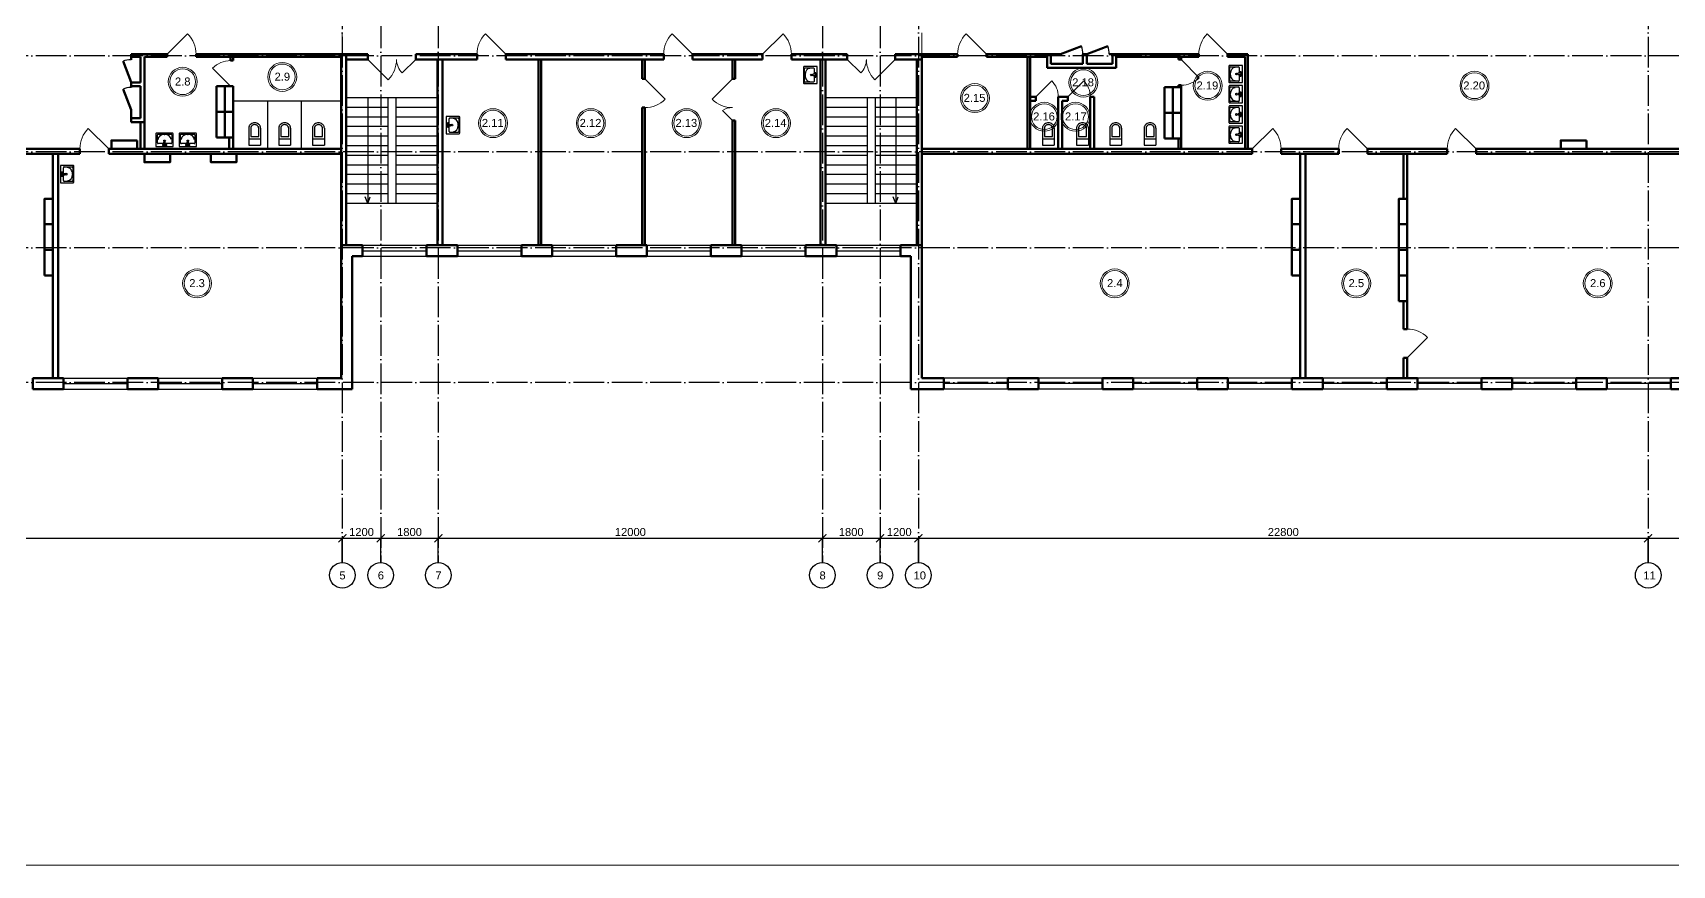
# Model space of a CAD drawing. Header units: millimetres. Extents: x 1982 to 10001982, y -1005230 to 4320529.
# Drawn here: x 2373220 to 2424440, y 1261256 to 1287250 of the extents above; entities that cross this region are included whole.
import ezdxf
from ezdxf.enums import TextEntityAlignment as Align

# ---------------------------------------------------------------- set-up
doc = ezdxf.new("R2010")
doc.units = ezdxf.units.MM
doc.linetypes.add('ACAD_ISO04W100', pattern=[30, 24, -3, 0, -3])
for name, color, linetype, lineweight in [('Level 50', 7, 'Continuous', 0), ('Двери', 250, 'Continuous', 5), ('Стены', 7, 'Continuous', 50)]:
    doc.layers.add(name, color=color, linetype=linetype, lineweight=lineweight)
for name, color, linetype in [('SANTEH', 7, 'Continuous'), ('Окна', 127, 'Continuous'), ('Оси', 30, 'Continuous'), ('Осн надпись', 7, 'Continuous'), ('размеры оси', 163, 'Continuous'), ('Сантехника', 7, 'Continuous')]:
    doc.layers.add(name, color=color, linetype=linetype)
doc.styles.get("Standard").update_dxf_attribs({"font": 'arial.ttf'})
doc.styles.add('Style-Arial', font='arial.ttf')
doc.dimstyles.new('100', dxfattribs={"dimtxt": 250, "dimasz": 250, "dimexe": 1.25, "dimexo": 0.625, "dimgap": 65, "dimtad": 1, "dimtxsty": 'Standard', "dimblk": 'ARCHTICK', "dimcen": 250, "dimadec": 0, "dimazin": 0, "dimtfac": 1, "dimtmove": 0, "dimatfit": 3, "dimldrblk": 'ARCHTICK', "dimfxl": 1, "dimarcsym": 0})

# ---------------------------------------------------------------- blocks, each defined once
blk = doc.blocks.new('Rac7')
at = {"color": 0}
for p, q in [((-39501, -24232), (-39501, -23830)), ((-39474, -23808), (-38988, -23808)), ((-39457, -23859), (-39457, -24115)), ((-39032, -23838), (-39430, -23838)), ((-39221, -23855), (-39241, -23855)), ((-39005, -24115), (-39005, -23859)), ((-39005, -23859), (-39005, -23859)), ((-38961, -23830), (-38961, -24232)), ((-38961, -24232), (-39501, -24232)), ((-39430, -24136), (-39253, -24136)), ((-39297, -24164), (-39253, -24164)), ((-39297, -24194), (-39297, -24164)), ((-39165, -24194), (-39297, -24194)), ((-39253, -24186), (-39253, -24094)), ((-39253, -24186), (-39209, -24186)), ((-39209, -24186), (-39209, -24094)), ((-39209, -24136), (-39032, -24136)), ((-39209, -24164), (-39165, -24164)), ((-39165, -24164), (-39165, -24194))]:
    blk.add_line(p, q, dxfattribs=at)
at = {"color": 0, "extrusion": (0, 0, -1)}
for centre, major_axis, start_param, end_param in [((-39474, -23830), (-27, 0), 0, 1.570796), ((-39430, -23859), (-27, 0), 0, 1.570796), ((-39241, -24007), (-194, 0), 0, 1.570796), ((-39221, -24007), (-194, 0), 1.570796, 3.141593), ((-39032, -23859), (-27, 0), 1.570796, 3.141593), ((-38988, -23830), (-27, 0), 1.570796, 3.141593), ((-39430, -24115), (-27, 0), -1.570796, 0), ((-39231, -24104), (-25.3, 0), 0.552816, 2.588777), ((-39032, -24115), (-27, 0), -3.141593, -1.570796)]:
    blk.add_ellipse(centre, major_axis=major_axis, ratio=0.785714, start_param=start_param, end_param=end_param, dxfattribs=at)
blk.add_ellipse((-39231, -24048), major_axis=(-27.9, 0), ratio=0.785714, dxfattribs=at)
blk = doc.blocks.new('WC With Cistern_103')
at = {"layer": 'SANTEH', "linetype": 'Continuous'}
for p, q in [((0, 170), (0, 700)), ((370, 700), (0, 700)), ((370, 170), (370, 700)), ((370, 500), (0, 500)), ((60, 425), (60, 170)), ((310, 425), (60, 425)), ((310, 170), (310, 425))]:
    blk.add_line(p, q, dxfattribs=at)
for points in [[(0, 170), (1, 151), (4, 133), (10, 115), (17, 97), (27, 81), (38, 66), (51, 52), (65, 40)], [(60, 170), (61, 158), (63, 146), (66, 135), (71, 124), (77, 114), (84, 104), (92, 96), (101, 88)], [(65, 40), (92, 23), (122, 10), (153, 3), (185, 0), (217, 3), (248, 10), (278, 23), (305, 40)], [(101, 88), (120, 76), (141, 67), (163, 62), (185, 60), (207, 62), (229, 67), (250, 76), (269, 88)], [(269, 88), (278, 96), (286, 104), (293, 114), (299, 124), (304, 135), (307, 146), (309, 158), (310, 170)], [(305, 40), (319, 52), (332, 66), (343, 81), (353, 97), (360, 115), (366, 133), (369, 151), (370, 170)]]:
    blk.add_lwpolyline(points, dxfattribs=at)
blk = doc.blocks.new('_ArchTick')
at = {"color": 0, "linetype": 'ByBlock', "const_width": 0.15}
blk.add_lwpolyline([(-0.5, -0.5), (0.5, 0.5)], dxfattribs=at)
blk = doc.blocks.new('*D135')
at = {"layer": 'Defpoints', "color": 0, "lineweight": 0, "transparency": 16777216}
for p in [(2382890, 1271466), (2360090, 1270709), (2382890, 1270709)]:
    blk.add_point(p, dxfattribs=at)
at = {"layer": 'размеры оси', "color": 0, "lineweight": -2, "transparency": 16777216}
for p, q in [((2360090, 1270710), (2360090, 1271467)), ((2360090, 1271466), (2382890, 1271466)), ((2382890, 1270710), (2382890, 1271467))]:
    blk.add_line(p, q, dxfattribs=at)
at = {"layer": 'размеры оси', "color": 0, "lineweight": -2, "transparency": 16777216, "xscale": 250, "yscale": 250, "zscale": 250, "rotation": 180}
blk.add_blockref('_ArchTick', (2360090, 1271466), dxfattribs=at)
at = {"layer": 'размеры оси', "color": 0, "lineweight": -2, "transparency": 16777216, "xscale": 250, "yscale": 250, "zscale": 250}
blk.add_blockref('_ArchTick', (2382890, 1271466), dxfattribs=at)
at = {"layer": 'размеры оси', "color": 0, "transparency": 16777216, "insert": (2371490, 1271659), "char_height": 250, "attachment_point": 5}
blk.add_mtext('22800', dxfattribs=at)
blk = doc.blocks.new('*D136')
at = {"layer": 'Defpoints', "color": 0, "lineweight": 0, "transparency": 16777216}
for p in [(2384090, 1271466), (2382890, 1270709), (2384090, 1270709)]:
    blk.add_point(p, dxfattribs=at)
at = {"layer": 'размеры оси', "color": 0, "lineweight": -2, "transparency": 16777216}
for p, q in [((2382890, 1270710), (2382890, 1271467)), ((2382890, 1271466), (2384090, 1271466)), ((2384090, 1270710), (2384090, 1271467))]:
    blk.add_line(p, q, dxfattribs=at)
at = {"layer": 'размеры оси', "color": 0, "lineweight": -2, "transparency": 16777216, "xscale": 250, "yscale": 250, "zscale": 250, "rotation": 180}
blk.add_blockref('_ArchTick', (2382890, 1271466), dxfattribs=at)
at = {"layer": 'размеры оси', "color": 0, "lineweight": -2, "transparency": 16777216, "xscale": 250, "yscale": 250, "zscale": 250}
blk.add_blockref('_ArchTick', (2384090, 1271466), dxfattribs=at)
at = {"layer": 'размеры оси', "color": 0, "transparency": 16777216, "insert": (2383490, 1271659), "char_height": 250, "attachment_point": 5}
blk.add_mtext('1200', dxfattribs=at)
blk = doc.blocks.new('*D137')
at = {"layer": 'Defpoints', "color": 0, "lineweight": 0, "transparency": 16777216}
for p in [(2385890, 1271466), (2384090, 1270709), (2385890, 1270709)]:
    blk.add_point(p, dxfattribs=at)
at = {"layer": 'размеры оси', "color": 0, "lineweight": -2, "transparency": 16777216}
for p, q in [((2384090, 1270710), (2384090, 1271467)), ((2384090, 1271466), (2385890, 1271466)), ((2385890, 1270710), (2385890, 1271467))]:
    blk.add_line(p, q, dxfattribs=at)
at = {"layer": 'размеры оси', "color": 0, "lineweight": -2, "transparency": 16777216, "xscale": 250, "yscale": 250, "zscale": 250, "rotation": 180}
blk.add_blockref('_ArchTick', (2384090, 1271466), dxfattribs=at)
at = {"layer": 'размеры оси', "color": 0, "lineweight": -2, "transparency": 16777216, "xscale": 250, "yscale": 250, "zscale": 250}
blk.add_blockref('_ArchTick', (2385890, 1271466), dxfattribs=at)
at = {"layer": 'размеры оси', "color": 0, "transparency": 16777216, "insert": (2384990, 1271659), "char_height": 250, "attachment_point": 5}
blk.add_mtext('1800', dxfattribs=at)
blk = doc.blocks.new('*D138')
at = {"layer": 'Defpoints', "color": 0, "lineweight": 0, "transparency": 16777216}
for p in [(2397890, 1271466), (2385890, 1270709), (2397890, 1270709)]:
    blk.add_point(p, dxfattribs=at)
at = {"layer": 'размеры оси', "color": 0, "lineweight": -2, "transparency": 16777216}
for p, q in [((2385890, 1270710), (2385890, 1271467)), ((2385890, 1271466), (2397890, 1271466)), ((2397890, 1270710), (2397890, 1271467))]:
    blk.add_line(p, q, dxfattribs=at)
at = {"layer": 'размеры оси', "color": 0, "lineweight": -2, "transparency": 16777216, "xscale": 250, "yscale": 250, "zscale": 250, "rotation": 180}
blk.add_blockref('_ArchTick', (2385890, 1271466), dxfattribs=at)
at = {"layer": 'размеры оси', "color": 0, "lineweight": -2, "transparency": 16777216, "xscale": 250, "yscale": 250, "zscale": 250}
blk.add_blockref('_ArchTick', (2397890, 1271466), dxfattribs=at)
at = {"layer": 'размеры оси', "color": 0, "transparency": 16777216, "insert": (2391890, 1271659), "char_height": 250, "attachment_point": 5}
blk.add_mtext('12000', dxfattribs=at)
blk = doc.blocks.new('*D139')
at = {"layer": 'Defpoints', "color": 0, "lineweight": 0, "transparency": 16777216}
for p in [(2399690, 1271466), (2397890, 1270709), (2399690, 1270709)]:
    blk.add_point(p, dxfattribs=at)
at = {"layer": 'размеры оси', "color": 0, "lineweight": -2, "transparency": 16777216}
for p, q in [((2397890, 1270710), (2397890, 1271467)), ((2397890, 1271466), (2399690, 1271466)), ((2399690, 1270710), (2399690, 1271467))]:
    blk.add_line(p, q, dxfattribs=at)
at = {"layer": 'размеры оси', "color": 0, "lineweight": -2, "transparency": 16777216, "xscale": 250, "yscale": 250, "zscale": 250, "rotation": 180}
blk.add_blockref('_ArchTick', (2397890, 1271466), dxfattribs=at)
at = {"layer": 'размеры оси', "color": 0, "lineweight": -2, "transparency": 16777216, "xscale": 250, "yscale": 250, "zscale": 250}
blk.add_blockref('_ArchTick', (2399690, 1271466), dxfattribs=at)
at = {"layer": 'размеры оси', "color": 0, "transparency": 16777216, "insert": (2398790, 1271659), "char_height": 250, "attachment_point": 5}
blk.add_mtext('1800', dxfattribs=at)
blk = doc.blocks.new('*D140')
at = {"layer": 'Defpoints', "color": 0, "lineweight": 0, "transparency": 16777216}
for p in [(2400890, 1271466), (2399690, 1270709), (2400890, 1270709)]:
    blk.add_point(p, dxfattribs=at)
at = {"layer": 'размеры оси', "color": 0, "lineweight": -2, "transparency": 16777216}
for p, q in [((2399690, 1270710), (2399690, 1271467)), ((2399690, 1271466), (2400890, 1271466)), ((2400890, 1270710), (2400890, 1271467))]:
    blk.add_line(p, q, dxfattribs=at)
at = {"layer": 'размеры оси', "color": 0, "lineweight": -2, "transparency": 16777216, "xscale": 250, "yscale": 250, "zscale": 250, "rotation": 180}
blk.add_blockref('_ArchTick', (2399690, 1271466), dxfattribs=at)
at = {"layer": 'размеры оси', "color": 0, "lineweight": -2, "transparency": 16777216, "xscale": 250, "yscale": 250, "zscale": 250}
blk.add_blockref('_ArchTick', (2400890, 1271466), dxfattribs=at)
at = {"layer": 'размеры оси', "color": 0, "transparency": 16777216, "insert": (2400290, 1271659), "char_height": 250, "attachment_point": 5}
blk.add_mtext('1200', dxfattribs=at)
blk = doc.blocks.new('*D141')
at = {"layer": 'Defpoints', "color": 0, "lineweight": 0, "transparency": 16777216}
for p in [(2423690, 1271466), (2400890, 1270709), (2423690, 1270709)]:
    blk.add_point(p, dxfattribs=at)
at = {"layer": 'размеры оси', "color": 0, "lineweight": -2, "transparency": 16777216}
for p, q in [((2400890, 1270710), (2400890, 1271467)), ((2400890, 1271466), (2423690, 1271466)), ((2423690, 1270710), (2423690, 1271467))]:
    blk.add_line(p, q, dxfattribs=at)
at = {"layer": 'размеры оси', "color": 0, "lineweight": -2, "transparency": 16777216, "xscale": 250, "yscale": 250, "zscale": 250, "rotation": 180}
blk.add_blockref('_ArchTick', (2400890, 1271466), dxfattribs=at)
at = {"layer": 'размеры оси', "color": 0, "lineweight": -2, "transparency": 16777216, "xscale": 250, "yscale": 250, "zscale": 250}
blk.add_blockref('_ArchTick', (2423690, 1271466), dxfattribs=at)
at = {"layer": 'размеры оси', "color": 0, "transparency": 16777216, "insert": (2412290, 1271659), "char_height": 250, "attachment_point": 5}
blk.add_mtext('22800', dxfattribs=at)
blk = doc.blocks.new('*D142')
at = {"layer": 'Defpoints', "color": 0, "lineweight": 0, "transparency": 16777216}
for p in [(2426690, 1271466), (2423690, 1270709), (2426690, 1270709)]:
    blk.add_point(p, dxfattribs=at)
at = {"layer": 'размеры оси', "color": 0, "lineweight": -2, "transparency": 16777216}
for p, q in [((2423690, 1270710), (2423690, 1271467)), ((2423690, 1271466), (2426690, 1271466)), ((2426690, 1270710), (2426690, 1271467))]:
    blk.add_line(p, q, dxfattribs=at)
at = {"layer": 'размеры оси', "color": 0, "lineweight": -2, "transparency": 16777216, "xscale": 250, "yscale": 250, "zscale": 250, "rotation": 180}
blk.add_blockref('_ArchTick', (2423690, 1271466), dxfattribs=at)
at = {"layer": 'размеры оси', "color": 0, "lineweight": -2, "transparency": 16777216, "xscale": 250, "yscale": 250, "zscale": 250}
blk.add_blockref('_ArchTick', (2426690, 1271466), dxfattribs=at)
at = {"layer": 'размеры оси', "color": 0, "transparency": 16777216, "insert": (2425190, 1271659), "char_height": 250, "attachment_point": 5}
blk.add_mtext('3000', dxfattribs=at)
blk = doc.blocks.new('*U49')
at = {"layer": 'Level 50', "color": 7, "linetype": 'Continuous', "lineweight": 13}
blk.add_line((62.575, -29.2), (-62.275, -29.2), dxfattribs=at)

msp = doc.modelspace()

# ---------------------------------------------------------------- linework, layer by layer
for p, q in [((2406030.421, 1286580.265), (2406150.421, 1286580.265)), ((2385860.421, 1285220.265), (2383010.421, 1285220.265)), ((2383686.91, 1285220.265), (2383686.91, 1281920.265)), ((2384310.421, 1285220.265), (2384310.421, 1281920.265)), ((2384560.421, 1285220.265), (2384560.421, 1281920.265)), ((2400840.421, 1285220.265), (2397990.421, 1285220.265)), ((2399290.421, 1285220.265), (2399290.421, 1281920.265)), ((2399540.421, 1285220.265), (2399540.421, 1281920.265)), ((2400180.41, 1285220.265), (2400180.41, 1281920.265)), ((2384310.421, 1284920.265), (2383010.421, 1284920.265)), ((2384310.421, 1284620.265), (2383010.421, 1284620.265)), ((2385860.421, 1284920.265), (2384560.421, 1284920.265)), ((2385860.421, 1284620.265), (2384560.421, 1284620.265)), ((2399290.421, 1284920.265), (2397990.421, 1284920.265)), ((2399290.421, 1284620.265), (2397990.421, 1284620.265)), ((2400840.421, 1284920.265), (2399540.421, 1284920.265)), ((2400840.421, 1284620.265), (2399540.421, 1284620.265)), ((2384310.421, 1284320.265), (2383010.421, 1284320.265)), ((2385860.421, 1284320.265), (2384560.421, 1284320.265)), ((2399290.421, 1284320.265), (2397990.421, 1284320.265)), ((2400840.421, 1284320.265), (2399540.421, 1284320.265)), ((2384310.421, 1284020.265), (2383010.421, 1284020.265)), ((2384310.421, 1283720.265), (2383010.421, 1283720.265)), ((2385860.421, 1284020.265), (2384560.421, 1284020.265)), ((2385860.421, 1283720.265), (2384560.421, 1283720.265)), ((2399290.421, 1284020.265), (2397990.421, 1284020.265)), ((2399290.421, 1283720.265), (2397990.421, 1283720.265)), ((2400840.421, 1284020.265), (2399540.421, 1284020.265)), ((2400840.421, 1283720.265), (2399540.421, 1283720.265)), ((2384310.421, 1283420.265), (2383010.421, 1283420.265)), ((2384310.421, 1283120.265), (2383010.421, 1283120.265)), ((2385860.421, 1283420.265), (2384560.421, 1283420.265)), ((2385860.421, 1283120.265), (2384560.421, 1283120.265)), ((2399290.421, 1283420.265), (2397990.421, 1283420.265)), ((2399290.421, 1283120.265), (2397990.421, 1283120.265)), ((2400840.421, 1283420.265), (2399540.421, 1283420.265)), ((2400840.421, 1283120.265), (2399540.421, 1283120.265)), ((2384310.421, 1282820.265), (2383010.421, 1282820.265)), ((2385860.421, 1282820.265), (2384560.421, 1282820.265)), ((2399290.421, 1282820.265), (2397990.421, 1282820.265)), ((2400840.421, 1282820.265), (2399540.421, 1282820.265)), ((2384310.421, 1282520.265), (2383010.421, 1282520.265)), ((2384310.421, 1282220.265), (2383010.421, 1282220.265)), ((2383686.91, 1281920.265), (2383609.386, 1282128.109)), ((2383686.91, 1281920.265), (2383764.435, 1282128.109)), ((2385860.421, 1282520.265), (2384560.421, 1282520.265)), ((2385860.421, 1282220.265), (2384560.421, 1282220.265)), ((2399290.421, 1282520.265), (2397990.421, 1282520.265)), ((2399290.421, 1282220.265), (2397990.421, 1282220.265)), ((2400840.421, 1282520.265), (2399540.421, 1282520.265)), ((2400840.421, 1282220.265), (2399540.421, 1282220.265)), ((2400180.41, 1281920.265), (2400102.885, 1282128.109)), ((2400180.41, 1281920.265), (2400257.935, 1282128.109)), ((2385860.421, 1281920.265), (2383010.421, 1281920.265)), ((2400840.421, 1281920.265), (2397990.421, 1281920.265))]:
    msp.add_line(p, q)
at = {"color": 7, "linetype": 'Continuous', "lineweight": 13}
for centre, radius in [((2377903.615, 1285721.821), 452.013), ((2381015.581, 1285872.407), 452.013), ((2381015.581, 1285872.407), 402.013), ((2406043.978, 1285696.625), 452.013), ((2377903.615, 1285721.821), 402.013), ((2402653.878, 1285210.991), 452.013), ((2406043.978, 1285696.625), 402.013), ((2409928.619, 1285597.722), 452.013), ((2409928.619, 1285597.722), 402.013), ((2418263.914, 1285597.722), 452.013), ((2418263.914, 1285597.722), 402.013), ((2402653.878, 1285210.991), 402.013), ((2387600.377, 1284428.502), 452.013), ((2387600.377, 1284428.502), 402.013), ((2390655.502, 1284428.502), 452.013), ((2390655.502, 1284428.502), 402.013), ((2393649.224, 1284428.502), 452.013), ((2393649.224, 1284428.502), 402.013), ((2396438.743, 1284428.502), 452.013), ((2396438.743, 1284428.502), 402.013), ((2404823.09, 1284630.894), 452.013), ((2404823.09, 1284630.894), 402.013), ((2405797.715, 1284630.894), 452.013), ((2405797.715, 1284630.894), 402.013), ((2378351.415, 1279425.895), 452.013), ((2378351.415, 1279425.895), 402.013), ((2407024.469, 1279425.895), 452.013), ((2407024.469, 1279425.895), 402.013), ((2414570.265, 1279425.895), 452.013), ((2414570.265, 1279425.895), 402.013), ((2422114.373, 1279425.895), 452.013), ((2422114.373, 1279425.895), 402.013)]:
    msp.add_circle(centre, radius, dxfattribs=at)
at = {"layer": 'SANTEH'}
for p, q in [((2379480.421, 1285130.265), (2382850.421, 1285130.265)), ((2380554.975, 1285130.265), (2380554.975, 1283630.265)), ((2381602.532, 1285130.265), (2381602.532, 1283630.265))]:
    msp.add_line(p, q, dxfattribs=at)
for centre, start, end in [((2405330.421, 1286580.265), 0, 21.0579294), ((2406150.421, 1286580.265), 0, 21.0579294), ((2376290.421, 1285710.265), 90, 111.0579294), ((2376290.421, 1284840.265), 90, 111.0579294)]:
    msp.add_arc(centre, 700, start, end, dxfattribs=at)
at = {"layer": 'Двери'}
for p, q in [((2377421.581, 1286580.265), (2378057.977, 1287216.661)), ((2382890.421, 1286580.265), (2382890.421, 1287250.265)), ((2387999.196, 1286581.594), (2387362.796, 1287217.993)), ((2393832.082, 1286581.594), (2393195.682, 1287217.993)), ((2396022.837, 1286581.594), (2396659.236, 1287217.993)), ((2401000.421, 1286580.265), (2401000.421, 1287250.265)), ((2403015.421, 1286580.265), (2402379.025, 1287216.661)), ((2410550.421, 1286580.265), (2409914.025, 1287216.661)), ((2379400.421, 1285580.265), (2378834.735, 1286145.95)), ((2383685.421, 1286420.265), (2384321.817, 1285783.869)), ((2385185.421, 1286420.265), (2384761.157, 1285996.001)), ((2398665.421, 1286420.265), (2399089.685, 1285996.001)), ((2400165.421, 1286420.265), (2399529.025, 1285783.869)), ((2409099.222, 1286413.964), (2409664.907, 1285848.279)), ((2392340.421, 1285814.747), (2392976.817, 1285178.351)), ((2395080.421, 1285814.747), (2394444.025, 1285178.351)), ((2404560.421, 1285250.265), (2405055.396, 1285745.24)), ((2405560.421, 1285250.265), (2406055.396, 1285745.24)), ((2395080.421, 1284514.747), (2394768.11, 1284827.057)), ((2375591.999, 1283630.265), (2374955.603, 1284266.661)), ((2411321.58, 1283630.265), (2411957.98, 1284266.664)), ((2414921.585, 1283630.265), (2414285.186, 1284266.664)), ((2418310.425, 1283630.265), (2417674.026, 1284266.664)), ((2416160.421, 1277099.915), (2416796.82, 1277736.314))]:
    msp.add_line(p, q, dxfattribs=at)
for centre, radius, start, end in [((2377421.581, 1286580.265), 900, 0, 45), ((2387999.196, 1286581.594), 900.004, 135, 180), ((2393832.082, 1286581.594), 900.004, 135, 180), ((2396022.837, 1286581.594), 900.004, 0, 45), ((2403015.421, 1286580.265), 900, 135, 180), ((2410550.421, 1286580.265), 900, 135, 180), ((2379400.421, 1285580.265), 800, 90, 135), ((2383685.421, 1286420.265), 900, 315, 0), ((2385185.421, 1286420.265), 600, 180, 225), ((2398665.421, 1286420.265), 600, 315, 0), ((2400165.421, 1286420.265), 900, 180, 225), ((2404560.421, 1285250.265), 700, 0, 45), ((2405560.421, 1285250.265), 700, 0, 45), ((2409099.222, 1286413.964), 800, 270, 315), ((2392340.421, 1285814.747), 900, 270, 315), ((2395080.421, 1285814.747), 900, 225, 270), ((2395080.421, 1284314.747), 600, 90, 121.3669778), ((2375591.999, 1283630.265), 900, 135, 180), ((2411321.58, 1283630.265), 900.004, 0, 45), ((2414921.585, 1283630.265), 900.004, 135, 180), ((2418310.425, 1283630.265), 900.004, 135, 180), ((2416160.421, 1277099.915), 900.004, 45, 90)]:
    msp.add_arc(centre, radius, start, end, dxfattribs=at)
at = {"layer": 'Окна'}
for p, q in [((2383525.421, 1280620.265), (2385525.421, 1280620.265)), ((2386485.421, 1280620.265), (2388485.421, 1280620.265)), ((2389445.421, 1280620.265), (2391445.421, 1280620.265)), ((2392405.421, 1280620.265), (2394405.421, 1280620.265)), ((2395365.421, 1280620.265), (2397365.421, 1280620.265)), ((2398325.421, 1280620.265), (2400325.421, 1280620.265)), ((2383525.421, 1280445.265), (2385525.421, 1280445.265)), ((2383525.421, 1280270.265), (2385525.421, 1280270.265)), ((2386485.421, 1280445.265), (2388485.421, 1280445.265)), ((2386485.421, 1280270.265), (2388485.421, 1280270.265)), ((2389445.421, 1280445.265), (2391445.421, 1280445.265)), ((2389445.421, 1280270.265), (2391445.421, 1280270.265)), ((2392405.421, 1280445.265), (2394405.421, 1280445.265)), ((2392405.421, 1280270.265), (2394405.421, 1280270.265)), ((2395365.421, 1280445.265), (2397365.421, 1280445.265)), ((2395365.421, 1280270.265), (2397365.421, 1280270.265)), ((2398325.421, 1280445.265), (2400325.421, 1280445.265)), ((2398325.421, 1280270.265), (2400325.421, 1280270.265)), ((2374180.421, 1276470.265), (2376180.421, 1276470.265)), ((2377140.421, 1276470.265), (2379140.421, 1276470.265)), ((2380100.421, 1276470.265), (2382100.421, 1276470.265)), ((2403680.421, 1276470.265), (2401680.421, 1276470.265)), ((2406640.421, 1276470.265), (2404640.421, 1276470.265)), ((2409600.421, 1276470.265), (2407600.421, 1276470.265)), ((2412560.421, 1276470.265), (2410560.421, 1276470.265)), ((2415520.421, 1276470.265), (2413520.421, 1276470.265)), ((2418480.421, 1276470.265), (2416480.421, 1276470.265)), ((2421440.421, 1276470.265), (2419440.421, 1276470.265)), ((2424400.421, 1276470.265), (2422400.421, 1276470.265)), ((2374180.421, 1276295.265), (2376180.421, 1276295.265)), ((2374180.421, 1276120.265), (2376180.421, 1276120.265)), ((2377140.421, 1276295.265), (2379140.421, 1276295.265)), ((2377140.421, 1276120.265), (2379140.421, 1276120.265)), ((2380100.421, 1276295.265), (2382100.421, 1276295.265)), ((2380100.421, 1276120.265), (2382100.421, 1276120.265)), ((2403680.421, 1276295.265), (2401680.421, 1276295.265)), ((2403680.421, 1276120.265), (2401680.421, 1276120.265)), ((2406640.421, 1276295.265), (2404640.421, 1276295.265)), ((2406640.421, 1276120.265), (2404640.421, 1276120.265)), ((2409600.421, 1276295.265), (2407600.421, 1276295.265)), ((2409600.421, 1276120.265), (2407600.421, 1276120.265)), ((2412560.421, 1276295.265), (2410560.421, 1276295.265)), ((2412560.421, 1276120.265), (2410560.421, 1276120.265)), ((2415520.421, 1276295.265), (2413520.421, 1276295.265)), ((2415520.421, 1276120.265), (2413520.421, 1276120.265)), ((2418480.421, 1276295.265), (2416480.421, 1276295.265)), ((2418480.421, 1276120.265), (2416480.421, 1276120.265)), ((2421440.421, 1276295.265), (2419440.421, 1276295.265)), ((2421440.421, 1276120.265), (2419440.421, 1276120.265)), ((2424400.421, 1276295.265), (2422400.421, 1276295.265)), ((2424400.421, 1276120.265), (2422400.421, 1276120.265))]:
    msp.add_line(p, q, dxfattribs=at)
at = {"layer": 'Оси', "linetype": 'ACAD_ISO04W100', "ltscale": 40}
for p, q in [((2382890.421, 1314730.265), (2382890.421, 1270708.888)), ((2400890.421, 1314730.265), (2400890.421, 1270708.888)), ((2423690.421, 1314730.265), (2423690.421, 1270708.888)), ((2384090.421, 1310530.265), (2384090.421, 1270708.888)), ((2385890.421, 1310530.265), (2385890.421, 1270708.888)), ((2397890.421, 1310530.265), (2397890.421, 1270708.888)), ((2399690.421, 1310530.265), (2399690.421, 1270708.888)), ((2428276.32, 1286530.265), (2343540.724, 1286530.265)), ((2428276.32, 1283530.265), (2343540.724, 1283530.265)), ((2428276.32, 1280530.265), (2343540.724, 1280530.265)), ((2428276.32, 1276330.265), (2343540.724, 1276330.265))]:
    msp.add_line(p, q, dxfattribs=at)
at = {"layer": 'Осн надпись', "ltscale": 40}
for centre in [(2382890.421, 1270308.888), (2384090.421, 1270308.888), (2385890.421, 1270308.888), (2397890.421, 1270308.888), (2399690.421, 1270308.888), (2400890.421, 1270308.888), (2423690.421, 1270308.888)]:
    msp.add_circle(centre, 400, dxfattribs=at)
at = {"layer": 'Стены'}
for p, q in [((2405330.421, 1286580.265), (2405983.673, 1286831.783)), ((2406150.421, 1286580.265), (2406803.673, 1286831.783)), ((2376290.421, 1285710.265), (2376038.903, 1286363.517)), ((2376290.421, 1286580.265), (2376290.421, 1286500.265)), ((2376290.421, 1286580.265), (2377421.581, 1286580.265)), ((2376290.421, 1286410.265), (2376290.421, 1286580.265)), ((2376290.421, 1286500.265), (2376590.421, 1286500.265)), ((2376590.421, 1286500.265), (2376590.421, 1285700.265)), ((2376710.421, 1286500.265), (2376710.421, 1283630.265)), ((2376710.421, 1286500.265), (2377421.581, 1286500.265)), ((2377421.581, 1286500.265), (2377421.581, 1286580.265)), ((2378321.581, 1286580.265), (2382720.421, 1286580.265)), ((2378321.581, 1286500.265), (2378321.581, 1286580.265)), ((2378321.581, 1286500.265), (2382850.421, 1286500.265)), ((2379400.421, 1286380.265), (2379400.421, 1286500.265)), ((2379400.421, 1286380.265), (2379480.421, 1286380.265)), ((2379480.421, 1286380.265), (2379480.421, 1286500.265)), ((2382720.421, 1286580.265), (2383200.421, 1286580.265)), ((2382850.421, 1286580.265), (2382850.421, 1276470.265)), ((2382850.421, 1286580.265), (2383010.421, 1286580.265)), ((2383010.421, 1286580.265), (2383010.421, 1280620.265)), ((2383010.421, 1286420.265), (2383685.421, 1286420.265)), ((2383200.421, 1286580.265), (2383685.421, 1286580.265)), ((2383685.421, 1286420.265), (2383685.421, 1286580.265)), ((2385185.421, 1286580.265), (2387099.196, 1286580.265)), ((2385185.421, 1286420.265), (2385185.421, 1286580.265)), ((2385185.421, 1286420.265), (2387099.196, 1286420.265)), ((2385860.421, 1286420.265), (2385860.421, 1280620.265)), ((2386020.421, 1286420.265), (2386020.421, 1280620.265)), ((2387099.196, 1286420.265), (2387099.196, 1286580.265)), ((2387999.196, 1286580.265), (2392932.082, 1286580.265)), ((2387999.196, 1286420.265), (2387999.196, 1286580.265)), ((2387999.196, 1286420.265), (2392932.082, 1286420.265)), ((2389020.421, 1286420.265), (2389020.421, 1280620.265)), ((2389100.421, 1286420.265), (2389100.421, 1280620.265)), ((2392260.421, 1286420.265), (2392260.421, 1285814.747)), ((2392340.421, 1286420.265), (2392340.421, 1285814.747)), ((2392932.082, 1286420.265), (2392932.082, 1286580.265)), ((2393832.082, 1286580.265), (2396022.837, 1286580.265)), ((2393832.082, 1286420.265), (2393832.082, 1286580.265)), ((2393832.082, 1286420.265), (2396022.837, 1286420.265)), ((2395080.421, 1286420.265), (2395080.421, 1285814.747)), ((2395160.421, 1286420.265), (2395160.421, 1285814.747)), ((2396022.837, 1286420.265), (2396022.837, 1286580.265)), ((2396922.837, 1286580.265), (2398665.421, 1286580.265)), ((2396922.837, 1286420.265), (2396922.837, 1286580.265)), ((2396922.837, 1286420.265), (2398665.421, 1286420.265)), ((2397830.421, 1286420.265), (2397830.421, 1280620.265)), ((2397990.421, 1286420.265), (2397990.421, 1280620.265)), ((2398665.421, 1286420.265), (2398665.421, 1286580.265)), ((2400165.421, 1286580.265), (2401000.421, 1286580.265)), ((2400165.421, 1286420.265), (2400165.421, 1286580.265)), ((2400165.421, 1286420.265), (2401000.421, 1286420.265)), ((2400840.421, 1286420.265), (2400840.421, 1280620.265)), ((2401000.421, 1286580.265), (2401000.421, 1276470.265)), ((2401000.421, 1286580.265), (2402115.421, 1286580.265)), ((2401000.421, 1286580.265), (2401000.421, 1280620.265)), ((2401000.421, 1286500.265), (2402115.421, 1286500.265)), ((2402115.421, 1286580.265), (2402115.421, 1286500.265)), ((2403015.421, 1286580.265), (2405030.421, 1286580.265)), ((2403015.421, 1286580.265), (2403015.421, 1286500.265)), ((2403015.421, 1286500.265), (2404910.421, 1286500.265)), ((2404300.421, 1286500.265), (2404300.421, 1283630.265)), ((2404380.421, 1286500.265), (2404380.421, 1283630.265)), ((2404910.421, 1286580.265), (2404910.421, 1286160.265)), ((2404910.421, 1286160.265), (2407070.421, 1286160.265)), ((2405030.421, 1286580.265), (2405030.421, 1286280.265)), ((2405030.421, 1286580.265), (2405330.421, 1286580.265)), ((2405030.421, 1286280.265), (2406030.421, 1286280.265)), ((2406030.421, 1286580.265), (2406150.421, 1286580.265)), ((2406030.421, 1286580.265), (2406030.421, 1286280.265)), ((2406150.421, 1286580.265), (2406150.421, 1286280.265)), ((2406150.421, 1286280.265), (2406950.421, 1286280.265)), ((2406850.421, 1286580.265), (2406950.421, 1286580.265)), ((2406950.421, 1286580.265), (2409650.421, 1286580.265)), ((2406950.421, 1286580.265), (2406950.421, 1286280.265)), ((2407070.421, 1286580.265), (2407070.421, 1286160.265)), ((2407070.421, 1286500.265), (2409650.421, 1286500.265)), ((2409020.421, 1286500.265), (2409020.421, 1286413.964)), ((2409020.421, 1286413.964), (2409100.421, 1286413.964)), ((2409100.421, 1286500.265), (2409100.421, 1286413.964)), ((2409650.421, 1286580.265), (2409650.421, 1286500.265)), ((2410550.421, 1286580.265), (2411180.421, 1286580.265)), ((2410550.421, 1286580.265), (2410550.421, 1286500.265)), ((2410550.421, 1286500.265), (2411100.421, 1286500.265)), ((2411100.421, 1286500.265), (2411100.421, 1283630.265)), ((2411180.421, 1286580.265), (2411180.421, 1283630.265)), ((2376290.421, 1285540.265), (2376290.421, 1285710.265)), ((2376290.421, 1285700.265), (2376290.421, 1285580.265)), ((2376290.421, 1285700.265), (2376590.421, 1285700.265)), ((2392340.421, 1285814.747), (2392260.421, 1285814.747)), ((2395160.421, 1285814.747), (2395080.421, 1285814.747)), ((2395160.421, 1285814.747), (2395080.421, 1285814.747)), ((2376290.421, 1284840.265), (2376038.903, 1285493.517)), ((2376290.421, 1285580.265), (2376590.421, 1285580.265)), ((2376590.421, 1285580.265), (2376590.421, 1284580.265)), ((2378960.421, 1285580.265), (2378960.421, 1283980.265)), ((2378960.421, 1285580.265), (2379480.421, 1285580.265)), ((2379220.421, 1283980.265), (2379220.421, 1285580.265)), ((2379480.421, 1285580.265), (2379480.421, 1283630.265)), ((2404380.421, 1285250.265), (2404560.421, 1285250.265)), ((2404380.421, 1285130.265), (2404560.421, 1285130.265)), ((2404560.421, 1285250.265), (2404560.421, 1285130.265)), ((2405260.421, 1285250.265), (2405560.421, 1285250.265)), ((2405260.421, 1285250.265), (2405260.421, 1283630.265)), ((2405380.421, 1285130.265), (2405560.421, 1285130.265)), ((2405380.421, 1285130.265), (2405380.421, 1283630.265)), ((2405560.421, 1285250.265), (2405560.421, 1285130.265)), ((2406260.421, 1285250.265), (2406260.421, 1283630.265)), ((2406260.421, 1285250.265), (2406380.421, 1285250.265)), ((2406380.421, 1285250.265), (2406380.421, 1283630.265)), ((2408580.421, 1285550.265), (2408580.421, 1283950.265)), ((2408580.421, 1285550.265), (2409100.421, 1285550.265)), ((2408840.421, 1283950.265), (2408840.421, 1285550.265)), ((2409020.421, 1285613.964), (2409020.421, 1285550.265)), ((2409020.421, 1285613.964), (2409100.421, 1285613.964)), ((2409100.421, 1285613.964), (2409100.421, 1283630.265)), ((2376290.421, 1284460.265), (2376290.421, 1284840.265)), ((2378960.421, 1284780.265), (2379480.421, 1284780.265)), ((2392260.421, 1284914.747), (2392260.421, 1280620.265)), ((2392340.421, 1284914.747), (2392260.421, 1284914.747)), ((2392340.421, 1284914.747), (2392340.421, 1280620.265)), ((2408580.421, 1284750.265), (2409100.421, 1284750.265)), ((2376290.421, 1284580.265), (2376290.421, 1284460.265)), ((2376290.421, 1284580.265), (2376590.421, 1284580.265)), ((2376290.421, 1284460.265), (2376710.421, 1284460.265)), ((2376590.421, 1284460.265), (2376590.421, 1283630.265)), ((2395080.421, 1284514.747), (2395080.421, 1280620.265)), ((2395160.421, 1284514.747), (2395080.421, 1284514.747)), ((2395160.421, 1284514.747), (2395160.421, 1280620.265)), ((2366763.361, 1283630.265), (2374691.999, 1283630.265)), ((2374691.999, 1283470.265), (2374691.999, 1283630.265)), ((2375591.999, 1283630.265), (2382850.421, 1283630.265)), ((2375591.999, 1283470.265), (2375591.999, 1283630.265)), ((2378960.421, 1283980.265), (2379480.421, 1283980.265)), ((2379360.421, 1283980.265), (2379360.421, 1283630.265)), ((2401000.421, 1283630.265), (2411321.58, 1283630.265)), ((2408580.421, 1283950.265), (2409100.421, 1283950.265)), ((2409020.421, 1283950.265), (2409020.421, 1283630.265)), ((2411321.58, 1283630.265), (2411321.58, 1283470.265)), ((2412221.58, 1283630.265), (2412221.58, 1283470.265)), ((2412221.585, 1283630.265), (2414021.58, 1283630.265)), ((2414021.58, 1283630.265), (2414021.58, 1283470.265)), ((2414921.58, 1283630.265), (2414921.58, 1283470.265)), ((2414921.585, 1283630.265), (2417410.421, 1283630.265)), ((2417410.421, 1283630.265), (2417410.421, 1283470.265)), ((2418310.421, 1283630.265), (2418310.421, 1283470.265)), ((2418310.425, 1283630.265), (2426610.421, 1283630.265)), ((2366763.361, 1283470.265), (2374691.999, 1283470.265)), ((2373850.421, 1283470.265), (2373850.421, 1276470.265)), ((2374010.421, 1283470.265), (2374010.421, 1276470.265)), ((2375591.999, 1283470.265), (2382850.421, 1283470.265)), ((2401000.421, 1283470.265), (2411321.58, 1283470.265)), ((2412221.58, 1283470.265), (2414021.58, 1283470.265)), ((2412820.421, 1283470.265), (2412820.421, 1276470.265)), ((2412980.421, 1283470.265), (2412980.421, 1276470.265)), ((2414921.58, 1283470.265), (2417410.421, 1283470.265)), ((2416040.421, 1282070.265), (2416040.421, 1283470.265)), ((2416160.421, 1277999.915), (2416160.421, 1283470.265)), ((2418310.421, 1283470.265), (2427810.421, 1283470.265)), ((2383525.421, 1280620.265), (2382850.421, 1280620.265)), ((2383525.421, 1280270.265), (2383525.421, 1280620.265)), ((2386485.421, 1280620.265), (2385525.421, 1280620.265)), ((2385525.421, 1280270.265), (2385525.421, 1280620.265)), ((2386485.421, 1280270.265), (2386485.421, 1280620.265)), ((2389445.421, 1280620.265), (2388485.421, 1280620.265)), ((2388485.421, 1280270.265), (2388485.421, 1280620.265)), ((2389445.421, 1280270.265), (2389445.421, 1280620.265)), ((2392405.421, 1280620.265), (2391445.421, 1280620.265)), ((2391445.421, 1280270.265), (2391445.421, 1280620.265)), ((2392405.421, 1280270.265), (2392405.421, 1280620.265)), ((2395365.421, 1280620.265), (2394405.421, 1280620.265)), ((2394405.421, 1280270.265), (2394405.421, 1280620.265)), ((2395365.421, 1280270.265), (2395365.421, 1280620.265)), ((2398325.421, 1280620.265), (2397365.421, 1280620.265)), ((2397365.421, 1280270.265), (2397365.421, 1280620.265)), ((2398325.421, 1280270.265), (2398325.421, 1280620.265)), ((2401000.421, 1280620.265), (2400325.421, 1280620.265)), ((2400325.421, 1280270.265), (2400325.421, 1280620.265)), ((2383200.421, 1280270.265), (2383200.421, 1276120.265)), ((2383525.421, 1280270.265), (2383200.421, 1280270.265)), ((2386485.421, 1280270.265), (2385525.421, 1280270.265)), ((2389445.421, 1280270.265), (2388485.421, 1280270.265)), ((2392405.421, 1280270.265), (2391445.421, 1280270.265)), ((2395365.421, 1280270.265), (2394405.421, 1280270.265)), ((2398325.421, 1280270.265), (2397365.421, 1280270.265)), ((2400650.421, 1280270.265), (2400325.421, 1280270.265)), ((2400650.421, 1280270.265), (2400650.421, 1276120.265)), ((2416040.421, 1277999.915), (2416040.421, 1278870.265)), ((2416040.421, 1277999.915), (2416160.421, 1277999.915)), ((2416040.421, 1276470.265), (2416040.421, 1277099.915)), ((2416040.421, 1277099.915), (2416160.421, 1277099.915)), ((2416160.421, 1276470.265), (2416160.421, 1277099.915)), ((2373220.421, 1276470.265), (2374180.421, 1276470.265)), ((2373220.421, 1276470.265), (2373220.421, 1276120.265)), ((2374180.421, 1276470.265), (2374180.421, 1276120.265)), ((2376180.421, 1276470.265), (2377140.421, 1276470.265)), ((2376180.421, 1276470.265), (2376180.421, 1276120.265)), ((2377140.421, 1276470.265), (2377140.421, 1276120.265)), ((2379140.421, 1276470.265), (2380100.421, 1276470.265)), ((2379140.421, 1276470.265), (2379140.421, 1276120.265)), ((2380100.421, 1276470.265), (2380100.421, 1276120.265)), ((2382100.421, 1276470.265), (2382850.421, 1276470.265)), ((2382100.421, 1276470.265), (2382100.421, 1276120.265)), ((2401680.421, 1276470.265), (2401000.421, 1276470.265)), ((2401680.421, 1276470.265), (2401680.421, 1276120.265)), ((2404640.421, 1276470.265), (2403680.421, 1276470.265)), ((2403680.421, 1276470.265), (2403680.421, 1276120.265)), ((2404640.421, 1276470.265), (2404640.421, 1276120.265)), ((2407600.421, 1276470.265), (2406640.421, 1276470.265)), ((2406640.421, 1276470.265), (2406640.421, 1276120.265)), ((2407600.421, 1276470.265), (2407600.421, 1276120.265)), ((2410560.421, 1276470.265), (2409600.421, 1276470.265)), ((2409600.421, 1276470.265), (2409600.421, 1276120.265)), ((2410560.421, 1276470.265), (2410560.421, 1276120.265)), ((2413520.421, 1276470.265), (2412560.421, 1276470.265)), ((2412560.421, 1276470.265), (2412560.421, 1276120.265)), ((2413520.421, 1276470.265), (2413520.421, 1276120.265)), ((2416480.421, 1276470.265), (2415520.421, 1276470.265)), ((2415520.421, 1276470.265), (2415520.421, 1276120.265)), ((2416480.421, 1276470.265), (2416480.421, 1276120.265)), ((2419440.421, 1276470.265), (2418480.421, 1276470.265)), ((2418480.421, 1276470.265), (2418480.421, 1276120.265)), ((2419440.421, 1276470.265), (2419440.421, 1276120.265)), ((2422400.421, 1276470.265), (2421440.421, 1276470.265)), ((2421440.421, 1276470.265), (2421440.421, 1276120.265)), ((2422400.421, 1276470.265), (2422400.421, 1276120.265)), ((2425360.421, 1276470.265), (2424400.421, 1276470.265)), ((2424400.421, 1276470.265), (2424400.421, 1276120.265)), ((2373220.421, 1276120.265), (2374180.421, 1276120.265)), ((2376180.421, 1276120.265), (2377140.421, 1276120.265)), ((2379140.421, 1276120.265), (2380100.421, 1276120.265)), ((2382100.421, 1276120.265), (2383200.421, 1276120.265)), ((2401680.421, 1276120.265), (2400650.421, 1276120.265)), ((2404640.421, 1276120.265), (2403680.421, 1276120.265)), ((2407600.421, 1276120.265), (2406640.421, 1276120.265)), ((2410560.421, 1276120.265), (2409600.421, 1276120.265)), ((2413520.421, 1276120.265), (2412560.421, 1276120.265)), ((2416480.421, 1276120.265), (2415520.421, 1276120.265)), ((2419440.421, 1276120.265), (2418480.421, 1276120.265)), ((2422400.421, 1276120.265), (2421440.421, 1276120.265)), ((2425360.421, 1276120.265), (2424400.421, 1276120.265))]:
    msp.add_line(p, q, dxfattribs=at)
for points in [[(2378960.421, 1283980.265), (2379220.421, 1283980.265), (2379220.421, 1284780.265), (2378960.421, 1284780.265)], [(2408580.421, 1283950.265), (2408840.421, 1283950.265), (2408840.421, 1284750.265), (2408580.421, 1284750.265)], [(2376478.276, 1283890.265), (2376478.276, 1283630.265), (2375678.276, 1283630.265), (2375678.276, 1283890.265)], [(2421760.421, 1283890.265), (2421760.421, 1283630.265), (2420960.421, 1283630.265), (2420960.421, 1283890.265)], [(2377510.421, 1283470.265), (2377510.421, 1283210.265), (2376710.421, 1283210.265), (2376710.421, 1283470.265)], [(2379583.896, 1283470.265), (2379583.896, 1283210.265), (2378783.896, 1283210.265), (2378783.896, 1283470.265)], [(2373590.421, 1281270.265), (2373850.421, 1281270.265), (2373850.421, 1282070.265), (2373590.421, 1282070.265)], [(2412560.421, 1281270.265), (2412820.421, 1281270.265), (2412820.421, 1282070.265), (2412560.421, 1282070.265)], [(2415900.421, 1281270.265), (2416160.421, 1281270.265), (2416160.421, 1282070.265), (2415900.421, 1282070.265)], [(2373590.421, 1280470.265), (2373850.421, 1280470.265), (2373850.421, 1281270.265), (2373590.421, 1281270.265)], [(2412560.421, 1280470.265), (2412820.421, 1280470.265), (2412820.421, 1281270.265), (2412560.421, 1281270.265)], [(2415900.421, 1280470.265), (2416160.421, 1280470.265), (2416160.421, 1281270.265), (2415900.421, 1281270.265)], [(2373590.421, 1279670.265), (2373850.421, 1279670.265), (2373850.421, 1280470.265), (2373590.421, 1280470.265)], [(2412560.421, 1279670.265), (2412820.421, 1279670.265), (2412820.421, 1280470.265), (2412560.421, 1280470.265)], [(2415900.421, 1279670.265), (2416160.421, 1279670.265), (2416160.421, 1280470.265), (2415900.421, 1280470.265)], [(2415900.421, 1278870.265), (2416160.421, 1278870.265), (2416160.421, 1279670.265), (2415900.421, 1279670.265)]]:
    msp.add_lwpolyline(points, close=True, dxfattribs=at)

# ---------------------------------------------------------------- block references
at = {"layer": 'Level 50', "color": 7, "linetype": 'Continuous', "lineweight": 13, "xscale": 1000, "yscale": 1000, "zscale": 1000}
msp.add_blockref('*U49', (2400346.849, 1290456.185), dxfattribs=at)
at = {"layer": 'размеры оси', "color": 7, "lineweight": 0, "yscale": -1}
for p, rotation in [((2373492.256, 1246701.779), 270), ((2386778.947, 1246733.091), 270), ((2386778.947, 1246101.322), 270), ((2410367.965, 1323598.965), 89.99999999999999), ((2386778.947, 1245469.553), 270), ((2338106.555, 1307927.122), 180), ((2338830.299, 1307927.122), 180), ((2386778.947, 1244837.784), 270), ((2398314.045, 1322067.441), 89.99999999999999)]:
    msp.add_blockref('Rac7', p, dxfattribs=dict(at, rotation=rotation))
at = {"layer": 'Сантехника', "color": 0, "lineweight": -2, "rotation": 180}
for p in [(2380338.097, 1284441.717), (2381275.191, 1284441.717), (2382329.727, 1284441.717), (2405135.959, 1284441.717), (2406201.292, 1284441.717), (2407238.882, 1284441.717), (2408311.631, 1284441.717)]:
    msp.add_blockref('WC With Cistern_103', p, dxfattribs=at)

# ---------------------------------------------------------------- texts
at = {"color": 7, "linetype": 'Continuous', "lineweight": 13, "style": 'Style-Arial'}
for s, p in [('2.8', (2377662.06, 1285854.571)), ('2.9', (2380774.026, 1286005.157)), ('2.18', (2405693.865, 1285829.374)), ('2.19', (2409578.506, 1285730.472)), ('2.20', (2417913.801, 1285730.472)), ('2.15', (2402303.765, 1285343.741)), ('2.16', (2404472.976, 1284763.644)), ('2.17', (2405469.047, 1284763.644)), ('2.11', (2387250.264, 1284561.251)), ('2.12', (2390305.389, 1284561.251)), ('2.13', (2393299.11, 1284561.251)), ('2.14', (2396088.63, 1284561.251)), ('2.3', (2378109.86, 1279558.645)), ('2.4', (2406782.914, 1279558.645)), ('2.5', (2414328.71, 1279558.645)), ('2.6', (2421872.818, 1279558.645))]:
    msp.add_text(s, height=250, dxfattribs=at).set_placement(p, align=Align.TOP_LEFT)
at = {"layer": 'Осн надпись', "char_height": 250, "attachment_point": 1}
for s, insert in [('5', (2382798.988, 1270430.769)), ('6', (2383998.988, 1270430.769)), ('7', (2385798.988, 1270430.769)), ('8', (2397798.988, 1270430.769)), ('9', (2399598.988, 1270430.769)), ('10', (2400737.881, 1270430.769)), ('11', (2423537.881, 1270430.769))]:
    msp.add_mtext_dynamic_manual_height_columns(s, width=250, gutter_width=12.5, heights=[0], dxfattribs=dict(at, insert=insert))

# ---------------------------------------------------------------- dimensions: what is measured, and where the dimension line sits
at = {"layer": 'размеры оси'}
for base, p1, p2, picture, middle in [((2382890.421, 1271466.081), (2360090.421, 1270708.888), (2382890.421, 1270708.888), '*D135', (2371490.421, 1271658.725)), ((2384090.421, 1271466.081), (2382890.421, 1270708.888), (2384090.421, 1270708.888), '*D136', (2383490.421, 1271658.725)), ((2385890.421, 1271466.081), (2384090.421, 1270708.888), (2385890.421, 1270708.888), '*D137', (2384990.421, 1271658.725)), ((2397890.421, 1271466.081), (2385890.421, 1270708.888), (2397890.421, 1270708.888), '*D138', (2391890.421, 1271658.725)), ((2399690.421, 1271466.081), (2397890.421, 1270708.888), (2399690.421, 1270708.888), '*D139', (2398790.421, 1271658.725)), ((2400890.421, 1271466.081), (2399690.421, 1270708.888), (2400890.421, 1270708.888), '*D140', (2400290.421, 1271658.725)), ((2423690.421, 1271466.081), (2400890.421, 1270708.888), (2423690.421, 1270708.888), '*D141', (2412290.421, 1271658.725)), ((2426690.421, 1271466.081), (2423690.421, 1270708.888), (2426690.421, 1270708.888), '*D142', (2425190.421, 1271658.81))]:
    dim = msp.add_linear_dim(base=base, p1=p1, p2=p2, dimstyle='100', override={"dimtmove": 1, "dimfxl": 0}, dxfattribs=at)
    dim.commit()
    dim.dimension.update_dxf_attribs({"geometry": picture, "text_midpoint": middle})

doc.saveas('drawing.dxf')
